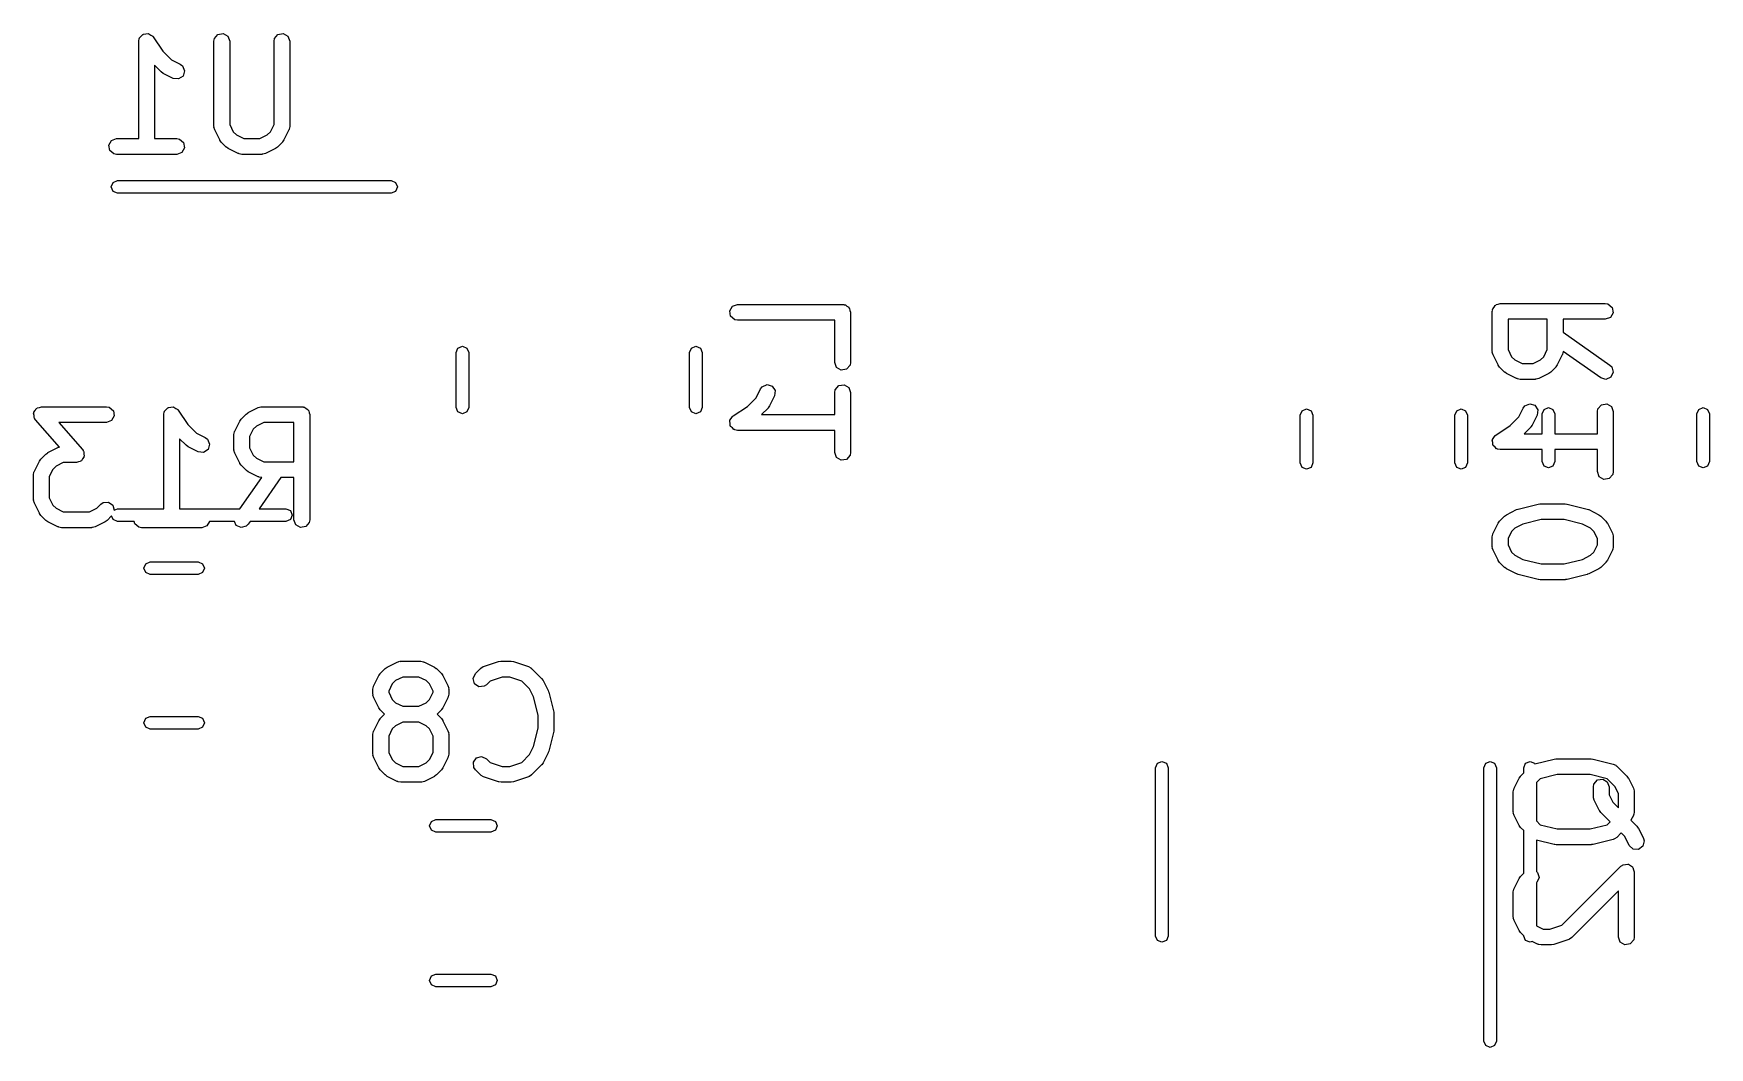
# Model space of a CAD drawing. Extents: x 0.32 to 2.87, y 0.28 to 2.12.
# Drawn here: x 1.54 to 2.167, y 0.615 to 0.995 of the extents above; entities that cross this region are included whole.
import ezdxf

# ---------------------------------------------------------------- set-up
doc = ezdxf.new("R2010")
doc.units = 0
doc.header["$MEASUREMENT"] = 0
doc.layers.add('BLACK', color=7, linetype='CONTINUOUS')

msp = doc.modelspace()

# ---------------------------------------------------------------- linework, layer by layer
at = {"layer": 'BLACK', "linetype": 'CONTINUOUS'}
for p, q in [((1.57928, 0.991936), (1.57946, 0.992946)), ((1.57928, 0.955519), (1.57928, 0.991936)), ((1.57946, 0.992946), (1.57957, 0.993076)), ((1.57957, 0.993076), (1.57959, 0.993245)), ((1.57959, 0.993245), (1.5802, 0.993837)), ((1.5802, 0.993837), (1.58076, 0.994493)), ((1.58076, 0.994493), (1.58092, 0.994523)), ((1.58092, 0.994523), (1.58105, 0.99464)), ((1.58105, 0.99464), (1.5819, 0.994695)), ((1.5819, 0.994695), (1.58274, 0.994844)), ((1.58274, 0.994844), (1.58289, 0.994759)), ((1.58289, 0.994759), (1.58306, 0.99477)), ((1.58306, 0.99477), (1.58375, 0.994263)), ((1.58375, 0.994263), (1.58449, 0.993834)), ((1.58449, 0.993834), (1.58455, 0.993675)), ((1.58455, 0.993675), (1.58469, 0.993574)), ((1.58469, 0.993574), (1.58828, 0.988193)), ((1.6074, 0.991936), (1.60758, 0.992946)), ((1.6074, 0.960065), (1.6074, 0.991936)), ((1.60758, 0.992946), (1.60888, 0.994493)), ((1.60888, 0.994493), (1.61087, 0.994844)), ((1.61087, 0.994844), (1.61262, 0.993834)), ((1.61262, 0.993834), (1.61331, 0.991936)), ((1.61331, 0.991936), (1.61331, 0.960762)), ((1.6299, 0.991936), (1.63008, 0.992946)), ((1.6299, 0.960762), (1.6299, 0.991936)), ((1.63008, 0.992946), (1.63137, 0.994493)), ((1.63137, 0.994493), (1.63336, 0.994844)), ((1.63336, 0.994844), (1.63511, 0.993834)), ((1.63511, 0.993834), (1.6358, 0.991936)), ((1.6358, 0.991936), (1.6358, 0.960065)), ((1.58828, 0.988193), (1.59148, 0.984989)), ((1.59148, 0.984989), (1.5948, 0.983329)), ((1.58764, 0.980475), (1.58518, 0.982933)), ((1.58518, 0.982933), (1.58518, 0.955519)), ((1.5877, 0.980447), (1.58764, 0.980475)), ((1.58841, 0.979921), (1.5877, 0.980447)), ((1.59216, 0.978047), (1.58841, 0.979921)), ((1.59585, 0.978929), (1.59417, 0.977816)), ((1.5948, 0.983329), (1.59562, 0.982718)), ((1.59562, 0.982718), (1.59643, 0.980865)), ((1.59643, 0.980865), (1.59585, 0.978929)), ((1.59417, 0.977816), (1.59216, 0.978047)), ((1.60746, 0.959899), (1.6074, 0.960065)), ((1.60742, 0.959728), (1.60746, 0.959899)), ((1.60771, 0.958745), (1.60742, 0.959728)), ((1.61331, 0.960762), (1.61465, 0.958065)), ((1.62855, 0.958065), (1.6299, 0.960762)), ((1.6358, 0.960065), (1.63563, 0.959055)), ((1.56808, 0.953079), (1.56909, 0.954828)), ((1.56909, 0.954828), (1.57098, 0.955519)), ((1.57098, 0.955519), (1.57928, 0.955519)), ((1.58518, 0.955519), (1.59348, 0.955519)), ((1.59348, 0.955519), (1.59449, 0.955341)), ((1.59449, 0.955341), (1.59604, 0.954043)), ((1.59604, 0.954043), (1.59639, 0.952053)), ((1.60959, 0.954995), (1.60771, 0.958745)), ((1.60963, 0.954951), (1.60959, 0.954995)), ((1.61014, 0.954228), (1.60963, 0.954951)), ((1.61201, 0.952353), (1.61014, 0.954228)), ((1.61465, 0.958065), (1.61585, 0.956868)), ((1.61585, 0.956868), (1.61855, 0.955519)), ((1.61855, 0.955519), (1.62465, 0.955519)), ((1.62465, 0.955519), (1.62735, 0.956868)), ((1.62735, 0.956868), (1.62855, 0.958065)), ((1.63306, 0.954228), (1.63119, 0.952353)), ((1.63309, 0.954286), (1.63306, 0.954228)), ((1.63362, 0.954995), (1.63309, 0.954286)), ((1.63549, 0.958745), (1.63362, 0.954995)), ((1.63551, 0.95892), (1.63549, 0.958745)), ((1.63563, 0.959055), (1.63551, 0.95892)), ((1.56843, 0.95109), (1.56808, 0.953079)), ((1.56997, 0.949791), (1.56843, 0.95109)), ((1.57098, 0.949613), (1.56997, 0.949791)), ((1.59348, 0.949613), (1.57098, 0.949613)), ((1.59538, 0.950304), (1.59348, 0.949613)), ((1.59639, 0.952053), (1.59538, 0.950304)), ((1.61207, 0.952326), (1.61201, 0.952353)), ((1.61278, 0.9518), (1.61207, 0.952326)), ((1.61653, 0.949925), (1.61278, 0.9518)), ((1.61671, 0.949905), (1.61653, 0.949925)), ((1.61684, 0.949791), (1.61671, 0.949905)), ((1.61785, 0.949613), (1.61684, 0.949791)), ((1.62535, 0.949613), (1.61785, 0.949613)), ((1.62552, 0.949674), (1.62535, 0.949613)), ((1.62569, 0.949633), (1.62552, 0.949674)), ((1.62667, 0.949925), (1.62569, 0.949633)), ((1.63042, 0.9518), (1.62667, 0.949925)), ((1.63047, 0.951847), (1.63042, 0.9518)), ((1.63119, 0.952353), (1.63047, 0.951847)), ((1.569, 0.937402), (1.56969, 0.939072)), ((1.56969, 0.935731), (1.569, 0.937402)), ((1.56969, 0.939072), (1.57136, 0.939764)), ((1.57136, 0.935039), (1.56969, 0.935731)), ((1.57136, 0.939764), (1.60285, 0.939764)), ((1.60285, 0.935039), (1.57136, 0.935039)), ((1.60285, 0.939764), (1.67372, 0.939764)), ((1.67372, 0.935039), (1.60285, 0.935039)), ((1.67372, 0.939764), (1.67539, 0.939072)), ((1.67539, 0.935731), (1.67372, 0.935039)), ((1.67539, 0.939072), (1.67608, 0.937402)), ((1.67608, 0.937402), (1.67539, 0.935731)), ((1.80043, 0.89098), (1.80144, 0.892729)), ((1.80078, 0.88899), (1.80043, 0.89098)), ((1.80144, 0.892729), (1.80334, 0.89342)), ((1.80334, 0.89342), (1.84271, 0.89342)), ((1.84271, 0.89342), (1.84309, 0.893352)), ((1.84309, 0.893352), (1.84322, 0.893375)), ((1.84322, 0.893375), (1.84334, 0.893309)), ((1.84334, 0.893309), (1.84372, 0.893241)), ((1.84372, 0.893241), (1.84431, 0.892748)), ((1.84431, 0.892748), (1.84497, 0.892365)), ((1.84497, 0.892365), (1.84506, 0.892114)), ((1.84506, 0.892114), (1.84527, 0.891943)), ((1.84527, 0.891943), (1.8454, 0.891188)), ((1.8454, 0.891188), (1.84566, 0.890467)), ((2.08582, 0.890818), (2.08589, 0.891202)), ((2.08582, 0.87582), (2.08582, 0.890818)), ((2.08586, 0.891331), (2.08593, 0.891445)), ((2.08589, 0.891202), (2.08586, 0.891331)), ((2.08593, 0.891445), (2.086, 0.891828)), ((2.086, 0.891828), (2.08649, 0.892416)), ((2.08649, 0.892416), (2.08687, 0.89308)), ((2.08687, 0.89308), (2.08712, 0.893171)), ((2.08712, 0.893171), (2.0873, 0.893376)), ((2.0873, 0.893376), (2.08805, 0.893509)), ((2.08805, 0.893509), (2.08877, 0.893771)), ((2.08877, 0.893771), (2.12814, 0.893771)), ((2.12814, 0.893771), (2.12915, 0.893593)), ((2.12915, 0.893593), (2.1307, 0.892295)), ((2.1307, 0.892295), (2.13105, 0.890306)), ((1.80233, 0.887692), (1.80078, 0.88899)), ((1.80334, 0.887514), (1.80233, 0.887692)), ((1.83976, 0.887514), (1.80334, 0.887514)), ((1.83976, 0.871719), (1.83976, 0.887514)), ((1.84566, 0.890467), (1.84566, 0.871719)), ((2.10644, 0.887866), (2.09173, 0.887866)), ((2.09173, 0.887866), (2.09173, 0.876517)), ((2.10644, 0.876517), (2.10644, 0.887866)), ((2.12814, 0.887866), (2.11235, 0.887866)), ((2.11235, 0.887866), (2.11235, 0.882982)), ((2.13004, 0.888556), (2.12814, 0.887866)), ((2.13105, 0.890306), (2.13004, 0.888556)), ((2.11235, 0.882982), (2.12984, 0.87074)), ((1.69803, 0.875443), (1.69872, 0.877113)), ((1.69803, 0.854872), (1.69803, 0.875443)), ((1.69872, 0.877113), (1.70039, 0.877805)), ((1.70039, 0.877805), (1.70206, 0.877113)), ((1.70206, 0.877113), (1.70276, 0.875443)), ((1.70276, 0.875443), (1.70276, 0.854872)), ((1.78543, 0.875443), (1.78612, 0.877113)), ((1.78543, 0.854872), (1.78543, 0.875443)), ((1.78612, 0.877113), (1.7878, 0.877805)), ((1.7878, 0.877805), (1.78947, 0.877113)), ((1.78947, 0.877113), (1.79016, 0.875443)), ((1.79016, 0.875443), (1.79016, 0.854872)), ((2.08588, 0.875654), (2.08582, 0.87582)), ((2.08584, 0.875483), (2.08588, 0.875654)), ((2.08613, 0.8745), (2.08584, 0.875483)), ((2.08801, 0.87075), (2.08613, 0.8745)), ((2.09173, 0.876517), (2.09307, 0.87382)), ((2.09307, 0.87382), (2.09427, 0.872623)), ((2.09427, 0.872623), (2.09697, 0.871274)), ((2.1012, 0.871274), (2.1039, 0.872623)), ((2.1039, 0.872623), (2.10509, 0.87382)), ((2.10509, 0.87382), (2.10644, 0.876517)), ((2.11204, 0.8745), (2.11016, 0.87075)), ((2.11206, 0.874675), (2.11204, 0.8745)), ((2.11217, 0.87481), (2.11206, 0.874675)), ((2.11234, 0.875779), (2.11217, 0.87481)), ((2.12645, 0.865902), (2.11234, 0.875779)), ((1.84045, 0.869821), (1.83976, 0.871719)), ((1.8422, 0.868811), (1.84045, 0.869821)), ((1.84419, 0.869162), (1.8422, 0.868811)), ((1.84548, 0.870709), (1.84419, 0.869162)), ((1.84566, 0.871719), (1.84548, 0.870709)), ((2.08805, 0.870706), (2.08801, 0.87075)), ((2.08856, 0.869983), (2.08805, 0.870706)), ((2.09043, 0.868108), (2.08856, 0.869983)), ((2.09049, 0.868081), (2.09043, 0.868108)), ((2.0912, 0.867555), (2.09049, 0.868081)), ((2.09495, 0.86568), (2.0912, 0.867555)), ((2.09513, 0.86566), (2.09495, 0.86568)), ((2.09526, 0.865546), (2.09513, 0.86566)), ((2.09697, 0.871274), (2.1012, 0.871274)), ((2.10322, 0.86568), (2.10223, 0.865388)), ((2.10697, 0.867555), (2.10322, 0.86568)), ((2.10701, 0.867602), (2.10697, 0.867555)), ((2.10773, 0.868108), (2.10701, 0.867602)), ((2.10961, 0.869983), (2.10773, 0.868108)), ((2.10964, 0.870041), (2.10961, 0.869983)), ((2.11016, 0.87075), (2.10964, 0.870041)), ((2.1284, 0.86538), (2.12645, 0.865902)), ((2.13023, 0.866234), (2.1284, 0.86538)), ((2.12984, 0.87074), (2.13056, 0.870015)), ((2.13108, 0.868064), (2.13023, 0.866234)), ((2.13056, 0.870015), (2.13108, 0.868064)), ((1.81029, 0.85847), (1.81195, 0.861791)), ((1.81195, 0.861791), (1.81256, 0.862615)), ((1.81256, 0.862615), (1.81441, 0.863418)), ((1.81441, 0.863418), (1.81635, 0.862842)), ((1.81635, 0.862842), (1.81746, 0.861157)), ((1.81746, 0.861157), (1.81723, 0.85915)), ((1.83976, 0.860471), (1.83993, 0.86148)), ((1.83976, 0.852175), (1.83976, 0.860471)), ((1.83993, 0.86148), (1.84123, 0.863028)), ((1.84123, 0.863028), (1.84322, 0.863378)), ((1.84322, 0.863378), (1.84497, 0.862369)), ((1.84497, 0.862369), (1.84566, 0.860471)), ((1.84566, 0.860471), (1.84566, 0.837973)), ((2.09627, 0.865368), (2.09526, 0.865546)), ((2.1019, 0.865368), (2.09627, 0.865368)), ((2.10206, 0.865429), (2.1019, 0.865368)), ((2.10223, 0.865388), (2.10206, 0.865429)), ((1.54004, 0.853125), (1.54054, 0.853745)), ((1.54005, 0.852889), (1.54004, 0.853125)), ((1.54054, 0.853745), (1.54094, 0.854434)), ((1.54094, 0.854434), (1.54116, 0.854515)), ((1.54116, 0.854515), (1.54131, 0.854699)), ((1.54131, 0.854699), (1.54209, 0.854853)), ((1.54209, 0.854853), (1.54284, 0.855125)), ((1.54284, 0.855125), (1.56721, 0.855125)), ((1.56721, 0.855125), (1.56822, 0.854947)), ((1.56822, 0.854947), (1.56977, 0.853649)), ((1.56977, 0.853649), (1.57012, 0.85166)), ((1.58863, 0.852172), (1.58881, 0.853182)), ((1.58881, 0.853182), (1.58892, 0.853312)), ((1.58892, 0.853312), (1.58894, 0.853481)), ((1.58894, 0.853481), (1.58956, 0.854073)), ((1.58956, 0.854073), (1.59011, 0.85473)), ((1.59011, 0.85473), (1.59027, 0.854759)), ((1.59027, 0.854759), (1.5904, 0.854876)), ((1.5904, 0.854876), (1.59125, 0.854932)), ((1.59125, 0.854932), (1.5921, 0.85508)), ((1.5921, 0.85508), (1.59224, 0.854996)), ((1.59224, 0.854996), (1.59241, 0.855006)), ((1.59241, 0.855006), (1.5931, 0.854499)), ((1.5931, 0.854499), (1.59384, 0.85407)), ((1.59384, 0.85407), (1.5939, 0.853911)), ((1.5939, 0.853911), (1.59404, 0.85381)), ((1.59404, 0.85381), (1.59763, 0.848429)), ((1.62026, 0.852939), (1.62401, 0.854814)), ((1.62401, 0.854814), (1.62499, 0.855106)), ((1.62499, 0.855106), (1.62516, 0.855065)), ((1.62516, 0.855065), (1.62533, 0.855125)), ((1.62533, 0.855125), (1.64033, 0.855125)), ((1.64033, 0.855125), (1.64071, 0.855058)), ((1.64071, 0.855058), (1.64084, 0.85508)), ((1.64084, 0.85508), (1.64095, 0.855015)), ((1.64095, 0.855015), (1.64134, 0.854947)), ((1.64134, 0.854947), (1.64192, 0.854454)), ((1.64192, 0.854454), (1.64259, 0.85407)), ((1.64259, 0.85407), (1.64268, 0.85382)), ((1.64268, 0.85382), (1.64288, 0.853649)), ((1.64288, 0.853649), (1.64302, 0.852893)), ((1.69872, 0.853202), (1.69803, 0.854872)), ((1.70039, 0.85251), (1.69872, 0.853202)), ((1.70206, 0.853202), (1.70039, 0.85251)), ((1.70276, 0.854872), (1.70206, 0.853202)), ((1.78612, 0.853202), (1.78543, 0.854872)), ((1.7878, 0.85251), (1.78612, 0.853202)), ((1.78947, 0.853202), (1.7878, 0.85251)), ((1.79016, 0.854872), (1.78947, 0.853202)), ((1.8017, 0.851679), (1.80708, 0.855266)), ((1.80708, 0.855266), (1.81029, 0.85847)), ((1.8148, 0.854633), (1.81234, 0.852175)), ((1.81483, 0.854691), (1.8148, 0.854633)), ((1.81535, 0.855401), (1.81483, 0.854691)), ((1.81723, 0.85915), (1.81535, 0.855401)), ((2.01398, 0.851951), (2.01467, 0.853622)), ((2.01467, 0.853622), (2.01634, 0.854314)), ((2.01634, 0.854314), (2.01801, 0.853622)), ((2.01801, 0.853622), (2.0187, 0.851951)), ((2.07185, 0.851951), (2.07254, 0.853622)), ((2.07254, 0.853622), (2.07421, 0.854314)), ((2.07421, 0.854314), (2.07588, 0.853622)), ((2.07588, 0.853622), (2.07657, 0.851951)), ((2.09572, 0.851323), (2.09738, 0.854644)), ((2.09738, 0.854644), (2.09799, 0.855467)), ((2.09799, 0.855467), (2.09984, 0.85627)), ((2.09984, 0.85627), (2.10178, 0.855695)), ((2.10178, 0.855695), (2.10289, 0.854009)), ((2.10289, 0.854009), (2.10266, 0.852003)), ((2.10453, 0.852443), (2.10522, 0.854114)), ((2.10522, 0.854114), (2.10689, 0.854806)), ((2.10689, 0.854806), (2.10856, 0.854114)), ((2.10856, 0.854114), (2.10925, 0.852443)), ((2.12519, 0.853323), (2.12537, 0.854333)), ((2.12519, 0.845027), (2.12519, 0.853323)), ((2.12537, 0.854333), (2.12667, 0.85588)), ((2.12667, 0.85588), (2.12866, 0.856231)), ((2.12866, 0.856231), (2.1304, 0.855221)), ((2.1304, 0.855221), (2.1311, 0.853323)), ((2.1311, 0.853323), (2.1311, 0.830826)), ((2.1624, 0.852443), (2.16309, 0.854114)), ((2.16309, 0.854114), (2.16476, 0.854806)), ((2.16476, 0.854806), (2.16643, 0.854114)), ((2.16643, 0.854114), (2.16713, 0.852443)), ((1.53993, 0.852685), (1.54005, 0.852889)), ((1.54007, 0.851901), (1.53993, 0.852685)), ((1.54009, 0.851105), (1.54007, 0.851901)), ((1.54026, 0.850817), (1.54009, 0.851105)), ((1.54028, 0.850696), (1.54026, 0.850817)), ((1.54039, 0.850608), (1.54028, 0.850696)), ((1.54062, 0.850228), (1.54039, 0.850608)), ((1.54958, 0.839983), (1.54062, 0.850228)), ((1.56721, 0.84922), (1.54935, 0.84922)), ((1.54935, 0.84922), (1.55818, 0.839119)), ((1.56911, 0.849911), (1.56721, 0.84922)), ((1.57012, 0.85166), (1.56911, 0.849911)), ((1.58863, 0.816929), (1.58863, 0.852172)), ((1.59763, 0.848429), (1.60083, 0.845225)), ((1.61519, 0.845994), (1.61706, 0.849743)), ((1.61706, 0.849743), (1.61759, 0.850453)), ((1.61759, 0.850453), (1.61762, 0.850511)), ((1.61762, 0.850511), (1.61949, 0.852386)), ((1.61949, 0.852386), (1.62021, 0.852892)), ((1.62021, 0.852892), (1.62026, 0.852939)), ((1.62333, 0.847871), (1.62213, 0.846674)), ((1.62603, 0.84922), (1.62333, 0.847871)), ((1.63737, 0.84922), (1.62603, 0.84922)), ((1.63737, 0.834503), (1.63737, 0.84922)), ((1.64302, 0.852893), (1.64328, 0.852172)), ((1.64328, 0.852172), (1.64328, 0.812802)), ((1.80043, 0.849735), (1.80052, 0.849882)), ((1.80058, 0.848891), (1.80043, 0.849735)), ((1.80051, 0.850051), (1.80101, 0.850742)), ((1.80052, 0.849882), (1.80051, 0.850051)), ((1.80064, 0.848036), (1.80058, 0.848891)), ((1.80075, 0.847913), (1.80064, 0.848036)), ((1.80078, 0.847746), (1.80075, 0.847913)), ((1.80144, 0.847195), (1.80078, 0.847746)), ((1.80101, 0.850742), (1.80144, 0.851484)), ((1.80144, 0.851484), (1.8016, 0.851542)), ((1.80203, 0.846575), (1.80144, 0.847195)), ((1.8016, 0.851542), (1.8017, 0.851679)), ((1.81234, 0.852175), (1.83976, 0.852175)), ((2.01398, 0.834072), (2.01398, 0.851951)), ((2.0187, 0.851951), (2.0187, 0.834072)), ((2.07185, 0.834072), (2.07185, 0.851951)), ((2.07657, 0.851951), (2.07657, 0.834072)), ((2.08713, 0.844531), (2.09252, 0.848119)), ((2.09252, 0.848119), (2.09572, 0.851323)), ((2.10023, 0.847486), (2.09778, 0.845027)), ((2.10026, 0.847544), (2.10023, 0.847486)), ((2.10079, 0.848253), (2.10026, 0.847544)), ((2.10266, 0.852003), (2.10079, 0.848253)), ((2.10453, 0.845027), (2.10453, 0.852443)), ((2.10925, 0.852443), (2.10925, 0.845027)), ((2.1624, 0.834564), (2.1624, 0.852443)), ((2.16713, 0.852443), (2.16713, 0.834564)), ((1.59699, 0.840711), (1.59454, 0.843169)), ((1.59454, 0.843169), (1.59454, 0.816929)), ((1.59705, 0.840684), (1.59699, 0.840711)), ((1.59776, 0.840158), (1.59705, 0.840684)), ((1.60083, 0.845225), (1.60415, 0.843565)), ((1.60415, 0.843565), (1.60498, 0.842954)), ((1.60498, 0.842954), (1.60578, 0.841101)), ((1.60578, 0.841101), (1.6052, 0.839165)), ((1.61488, 0.844673), (1.61505, 0.845683)), ((1.61488, 0.839049), (1.61488, 0.844673)), ((1.61505, 0.845683), (1.61517, 0.845819)), ((1.61517, 0.845819), (1.61519, 0.845994)), ((1.62213, 0.846674), (1.62078, 0.843976)), ((1.62078, 0.843976), (1.62078, 0.839746)), ((1.8022, 0.846556), (1.80203, 0.846575)), ((1.80233, 0.846447), (1.8022, 0.846556)), ((1.80334, 0.846269), (1.80233, 0.846447)), ((1.83976, 0.846269), (1.80334, 0.846269)), ((1.83976, 0.837973), (1.83976, 0.846269)), ((2.08586, 0.842587), (2.08595, 0.842734)), ((2.08601, 0.841743), (2.08586, 0.842587)), ((2.08594, 0.842904), (2.08645, 0.843594)), ((2.08595, 0.842734), (2.08594, 0.842904)), ((2.08607, 0.840888), (2.08601, 0.841743)), ((2.08619, 0.840765), (2.08607, 0.840888)), ((2.08622, 0.840598), (2.08619, 0.840765)), ((2.08687, 0.840047), (2.08622, 0.840598)), ((2.08645, 0.843594), (2.08687, 0.844336)), ((2.08687, 0.844336), (2.08703, 0.844394)), ((2.08703, 0.844394), (2.08713, 0.844531)), ((2.09778, 0.845027), (2.10453, 0.845027)), ((2.10925, 0.845027), (2.12519, 0.845027)), ((1.5402, 0.830996), (1.54207, 0.834745)), ((1.54207, 0.834745), (1.5426, 0.835454)), ((1.5426, 0.835454), (1.54263, 0.835513)), ((1.54263, 0.835513), (1.5445, 0.837388)), ((1.5445, 0.837388), (1.54522, 0.837894)), ((1.54522, 0.837894), (1.54527, 0.837941)), ((1.54527, 0.837941), (1.54902, 0.839815)), ((1.54902, 0.839815), (1.54958, 0.839983)), ((1.55671, 0.834494), (1.55596, 0.834222)), ((1.55749, 0.834648), (1.55671, 0.834494)), ((1.55764, 0.834832), (1.55749, 0.834648)), ((1.55786, 0.834912), (1.55764, 0.834832)), ((1.55826, 0.835602), (1.55786, 0.834912)), ((1.55818, 0.839119), (1.55841, 0.838739)), ((1.55876, 0.836222), (1.55826, 0.835602)), ((1.55841, 0.838739), (1.55852, 0.838651)), ((1.55852, 0.838651), (1.55854, 0.83853)), ((1.55854, 0.83853), (1.55871, 0.838241)), ((1.55871, 0.838241), (1.55873, 0.837446)), ((1.55873, 0.837446), (1.55887, 0.836662)), ((1.55887, 0.836662), (1.55875, 0.836458)), ((1.55875, 0.836458), (1.55876, 0.836222)), ((1.60151, 0.838283), (1.59776, 0.840158)), ((1.60352, 0.838052), (1.60151, 0.838283)), ((1.6052, 0.839165), (1.60352, 0.838052)), ((1.61494, 0.838883), (1.61488, 0.839049)), ((1.6149, 0.838712), (1.61494, 0.838883)), ((1.61519, 0.837729), (1.6149, 0.838712)), ((1.61706, 0.833979), (1.61519, 0.837729)), ((1.62078, 0.839746), (1.62213, 0.837049)), ((1.62213, 0.837049), (1.62333, 0.835852)), ((1.62333, 0.835852), (1.62603, 0.834503)), ((1.62603, 0.834503), (1.63737, 0.834503)), ((1.84045, 0.836075), (1.83976, 0.837973)), ((1.8422, 0.835065), (1.84045, 0.836075)), ((1.84419, 0.835416), (1.8422, 0.835065)), ((1.84548, 0.836963), (1.84419, 0.835416)), ((1.84566, 0.837973), (1.84548, 0.836963)), ((2.08746, 0.839428), (2.08687, 0.840047)), ((2.08763, 0.839409), (2.08746, 0.839428)), ((2.08776, 0.8393), (2.08763, 0.839409)), ((2.08877, 0.839122), (2.08776, 0.8393)), ((2.10453, 0.839122), (2.08877, 0.839122)), ((2.10453, 0.834564), (2.10453, 0.839122)), ((2.10522, 0.832894), (2.10453, 0.834564)), ((2.10925, 0.834564), (2.10856, 0.832894)), ((2.12519, 0.839122), (2.10925, 0.839122)), ((2.10925, 0.839122), (2.10925, 0.834564)), ((2.12519, 0.830826), (2.12519, 0.839122)), ((2.16309, 0.832894), (2.1624, 0.834564)), ((2.16713, 0.834564), (2.16643, 0.832894)), ((1.53989, 0.829675), (1.54006, 0.830685)), ((1.53989, 0.820301), (1.53989, 0.829675)), ((1.54006, 0.830685), (1.54018, 0.830821)), ((1.54018, 0.830821), (1.5402, 0.830996)), ((1.54714, 0.831676), (1.54579, 0.828978)), ((1.54579, 0.828978), (1.54579, 0.820999)), ((1.54834, 0.832873), (1.54714, 0.831676)), ((1.55103, 0.834222), (1.54834, 0.832873)), ((1.55596, 0.834222), (1.55103, 0.834222)), ((1.61711, 0.833935), (1.61706, 0.833979)), ((1.61762, 0.833212), (1.61711, 0.833935)), ((1.61711, 0.816929), (1.62529, 0.828605)), ((1.61949, 0.831337), (1.61762, 0.833212)), ((1.61955, 0.83131), (1.61949, 0.831337)), ((1.62026, 0.830784), (1.61955, 0.83131)), ((1.62401, 0.828909), (1.62026, 0.830784)), ((1.62418, 0.828889), (1.62401, 0.828909)), ((1.62432, 0.828775), (1.62418, 0.828889)), ((1.62529, 0.828605), (1.62432, 0.828775)), ((1.63249, 0.828597), (1.62432, 0.816929)), ((1.63737, 0.828597), (1.63249, 0.828597)), ((1.63737, 0.812802), (1.63737, 0.828597)), ((2.01467, 0.832402), (2.01398, 0.834072)), ((2.01634, 0.83171), (2.01467, 0.832402)), ((2.01801, 0.832402), (2.01634, 0.83171)), ((2.0187, 0.834072), (2.01801, 0.832402)), ((2.07254, 0.832402), (2.07185, 0.834072)), ((2.07421, 0.83171), (2.07254, 0.832402)), ((2.07588, 0.832402), (2.07421, 0.83171)), ((2.07657, 0.834072), (2.07588, 0.832402)), ((2.10689, 0.832202), (2.10522, 0.832894)), ((2.10856, 0.832894), (2.10689, 0.832202)), ((2.12588, 0.828928), (2.12519, 0.830826)), ((2.12763, 0.827918), (2.12588, 0.828928)), ((2.12962, 0.828269), (2.12763, 0.827918)), ((2.13092, 0.829816), (2.12962, 0.828269)), ((2.1311, 0.830826), (2.13092, 0.829816)), ((2.16476, 0.832202), (2.16309, 0.832894)), ((2.16643, 0.832894), (2.16476, 0.832202)), ((1.53995, 0.820136), (1.53989, 0.820301)), ((1.5399, 0.819964), (1.53995, 0.820136)), ((1.5402, 0.818981), (1.5399, 0.819964)), ((1.54207, 0.815231), (1.5402, 0.818981)), ((1.54579, 0.820999), (1.54714, 0.818301)), ((1.54714, 0.818301), (1.54834, 0.817104)), ((1.54834, 0.817104), (1.55103, 0.815755)), ((1.55103, 0.815755), (1.56089, 0.815755)), ((1.56089, 0.815755), (1.56359, 0.817104)), ((1.56359, 0.817104), (1.56512, 0.81864)), ((1.56512, 0.81864), (1.56596, 0.819228)), ((1.56596, 0.819228), (1.56797, 0.819404)), ((1.56797, 0.819404), (1.56963, 0.818246)), ((1.56963, 0.818246), (1.57012, 0.816416)), ((1.57012, 0.816416), (1.57136, 0.816929)), ((1.57136, 0.816929), (1.58863, 0.816929)), ((1.59454, 0.816929), (1.60285, 0.816929)), ((1.60285, 0.816929), (1.61711, 0.816929)), ((1.62432, 0.816929), (1.63435, 0.816929)), ((1.63435, 0.816929), (1.63602, 0.816237)), ((1.63602, 0.816237), (1.63671, 0.814567)), ((2.0912, 0.814719), (2.09495, 0.816594)), ((2.09495, 0.816594), (2.09544, 0.816739)), ((2.09544, 0.816739), (2.09556, 0.816818)), ((2.09556, 0.816818), (2.10305, 0.818692)), ((2.10305, 0.818692), (2.10364, 0.818734)), ((2.10364, 0.818734), (2.10377, 0.81878)), ((2.10377, 0.81878), (2.11314, 0.81878)), ((2.11314, 0.81878), (2.11372, 0.818678)), ((2.11372, 0.818678), (2.11386, 0.818692)), ((2.11386, 0.818692), (2.12136, 0.816818)), ((2.12136, 0.816818), (2.12182, 0.81661)), ((2.12182, 0.81661), (2.12196, 0.816594)), ((2.12196, 0.816594), (2.12571, 0.814719)), ((1.54212, 0.815187), (1.54207, 0.815231)), ((1.54263, 0.814464), (1.54212, 0.815187)), ((1.5445, 0.812589), (1.54263, 0.814464)), ((1.54456, 0.812562), (1.5445, 0.812589)), ((1.54527, 0.812036), (1.54456, 0.812562)), ((1.54902, 0.810161), (1.54527, 0.812036)), ((1.54919, 0.810141), (1.54902, 0.810161)), ((1.54933, 0.810028), (1.54919, 0.810141)), ((1.55034, 0.80985), (1.54933, 0.810028)), ((1.56159, 0.80985), (1.55034, 0.80985)), ((1.56175, 0.80991), (1.56159, 0.80985)), ((1.56192, 0.809869), (1.56175, 0.80991)), ((1.56291, 0.810161), (1.56192, 0.809869)), ((1.56666, 0.812036), (1.56291, 0.810161)), ((1.5667, 0.812083), (1.56666, 0.812036)), ((1.56742, 0.812589), (1.5667, 0.812083)), ((1.56911, 0.814281), (1.56742, 0.812589)), ((1.56969, 0.812897), (1.56911, 0.814281)), ((1.57136, 0.812205), (1.56969, 0.812897)), ((1.57762, 0.812205), (1.57136, 0.812205)), ((1.57778, 0.811326), (1.57762, 0.812205)), ((1.57932, 0.810028), (1.57778, 0.811326)), ((1.58033, 0.80985), (1.57932, 0.810028)), ((1.60283, 0.80985), (1.58033, 0.80985)), ((1.60473, 0.81054), (1.60283, 0.80985)), ((1.60569, 0.812205), (1.60473, 0.81054)), ((1.61505, 0.812205), (1.60569, 0.812205)), ((1.61574, 0.810714), (1.61505, 0.812205)), ((1.61757, 0.809861), (1.61574, 0.810714)), ((1.61952, 0.810384), (1.61757, 0.809861)), ((1.62025, 0.811109), (1.61952, 0.810384)), ((1.62101, 0.812205), (1.62025, 0.811109)), ((1.63435, 0.812205), (1.62101, 0.812205)), ((1.63602, 0.812897), (1.63435, 0.812205)), ((1.63671, 0.814567), (1.63602, 0.812897)), ((1.63806, 0.810904), (1.63737, 0.812802)), ((1.63981, 0.809894), (1.63806, 0.810904)), ((1.6418, 0.810245), (1.63981, 0.809894)), ((1.6431, 0.811792), (1.6418, 0.810245)), ((1.64328, 0.812802), (1.6431, 0.811792)), ((2.08613, 0.807774), (2.08801, 0.811524)), ((2.08801, 0.811524), (2.08853, 0.812233)), ((2.08853, 0.812233), (2.08856, 0.812291)), ((2.08856, 0.812291), (2.09043, 0.814166)), ((2.09043, 0.814166), (2.09116, 0.814672)), ((2.09116, 0.814672), (2.0912, 0.814719)), ((2.09427, 0.809651), (2.09307, 0.808454)), ((2.0973, 0.811167), (2.09427, 0.809651)), ((2.10413, 0.812875), (2.0973, 0.811167)), ((2.11278, 0.812875), (2.10413, 0.812875)), ((2.11961, 0.811167), (2.11278, 0.812875)), ((2.12264, 0.809651), (2.11961, 0.811167)), ((2.12384, 0.808454), (2.12264, 0.809651)), ((2.12571, 0.814719), (2.12642, 0.814193)), ((2.12642, 0.814193), (2.12648, 0.814166)), ((2.12648, 0.814166), (2.12836, 0.812291)), ((2.12836, 0.812291), (2.12886, 0.811568)), ((2.12886, 0.811568), (2.12891, 0.811524)), ((2.12891, 0.811524), (2.13078, 0.807774)), ((2.08582, 0.806454), (2.086, 0.807464)), ((2.08582, 0.802704), (2.08582, 0.806454)), ((2.086, 0.807464), (2.08611, 0.807599)), ((2.08611, 0.807599), (2.08613, 0.807774)), ((2.09307, 0.808454), (2.09173, 0.805757)), ((2.09173, 0.805757), (2.09173, 0.803401)), ((2.09173, 0.803401), (2.09307, 0.800704)), ((2.12519, 0.805757), (2.12384, 0.808454)), ((2.12384, 0.800704), (2.12519, 0.803401)), ((2.12519, 0.803401), (2.12519, 0.805757)), ((2.13078, 0.807774), (2.13108, 0.806791)), ((2.13108, 0.806791), (2.13103, 0.80662)), ((2.13103, 0.80662), (2.1311, 0.806454)), ((2.1311, 0.806454), (2.1311, 0.802704)), ((1.58191, 0.796355), (1.58358, 0.797047)), ((1.58358, 0.797047), (1.60146, 0.797047)), ((1.60146, 0.797047), (1.60313, 0.796355)), ((2.08588, 0.802539), (2.08582, 0.802704)), ((2.08584, 0.802367), (2.08588, 0.802539)), ((2.08613, 0.801384), (2.08584, 0.802367)), ((2.08801, 0.797634), (2.08613, 0.801384)), ((2.08805, 0.79759), (2.08801, 0.797634)), ((2.08856, 0.796867), (2.08805, 0.79759)), ((2.09043, 0.794992), (2.08856, 0.796867)), ((2.09307, 0.800704), (2.09427, 0.799507)), ((2.09427, 0.799507), (2.0973, 0.797991)), ((2.0973, 0.797991), (2.10413, 0.796283)), ((2.11278, 0.796283), (2.11961, 0.797991)), ((2.11961, 0.797991), (2.12264, 0.799507)), ((2.12264, 0.799507), (2.12384, 0.800704)), ((2.12836, 0.796867), (2.12648, 0.794992)), ((2.12838, 0.796925), (2.12836, 0.796867)), ((2.12891, 0.797634), (2.12838, 0.796925)), ((2.13078, 0.801384), (2.12891, 0.797634)), ((2.1308, 0.801559), (2.13078, 0.801384)), ((2.13092, 0.801694), (2.1308, 0.801559)), ((2.1311, 0.802704), (2.13092, 0.801694)), ((1.58122, 0.794685), (1.58191, 0.796355)), ((1.58191, 0.793015), (1.58122, 0.794685)), ((1.58358, 0.792323), (1.58191, 0.793015)), ((1.60146, 0.792323), (1.58358, 0.792323)), ((1.60313, 0.793015), (1.60146, 0.792323)), ((1.60313, 0.796355), (1.60382, 0.794685)), ((1.60382, 0.794685), (1.60313, 0.793015)), ((2.09049, 0.794965), (2.09043, 0.794992)), ((2.0912, 0.794439), (2.09049, 0.794965)), ((2.09495, 0.792564), (2.0912, 0.794439)), ((2.09509, 0.792548), (2.09495, 0.792564)), ((2.09556, 0.792341), (2.09509, 0.792548)), ((2.10305, 0.790466), (2.09556, 0.792341)), ((2.10319, 0.79048), (2.10305, 0.790466)), ((2.10377, 0.790378), (2.10319, 0.79048)), ((2.11314, 0.790378), (2.10377, 0.790378)), ((2.10413, 0.796283), (2.11278, 0.796283)), ((2.11327, 0.790424), (2.11314, 0.790378)), ((2.11386, 0.790466), (2.11327, 0.790424)), ((2.12136, 0.792341), (2.11386, 0.790466)), ((2.12148, 0.792419), (2.12136, 0.792341)), ((2.12196, 0.792564), (2.12148, 0.792419)), ((2.12571, 0.794439), (2.12196, 0.792564)), ((2.12576, 0.794486), (2.12571, 0.794439)), ((2.12648, 0.794992), (2.12576, 0.794486)), ((1.67228, 0.757663), (1.67603, 0.759538)), ((1.67603, 0.759538), (1.67702, 0.75983)), ((1.67702, 0.75983), (1.67719, 0.759789)), ((1.67719, 0.759789), (1.67735, 0.75985)), ((1.67735, 0.75985), (1.68485, 0.75985)), ((1.68485, 0.75985), (1.68586, 0.759672)), ((1.68586, 0.759672), (1.686, 0.759558)), ((1.686, 0.759558), (1.68617, 0.759538)), ((1.68617, 0.759538), (1.68992, 0.757663)), ((1.70829, 0.757823), (1.71391, 0.759698)), ((1.71391, 0.759698), (1.71479, 0.759828)), ((1.71479, 0.759828), (1.71485, 0.75985)), ((1.71485, 0.75985), (1.7186, 0.75985)), ((1.7186, 0.75985), (1.71947, 0.759696)), ((1.71947, 0.759696), (1.71953, 0.759698)), ((1.71953, 0.759698), (1.72516, 0.757823)), ((1.66721, 0.750718), (1.66909, 0.754468)), ((1.66909, 0.754468), (1.66961, 0.755177)), ((1.66961, 0.755177), (1.66964, 0.755235)), ((1.66964, 0.755235), (1.67152, 0.75711)), ((1.67152, 0.75711), (1.67224, 0.757616)), ((1.67224, 0.757616), (1.67228, 0.757663)), ((1.67805, 0.753944), (1.67535, 0.752595)), ((1.68415, 0.753944), (1.67805, 0.753944)), ((1.68685, 0.752595), (1.68415, 0.753944)), ((1.68992, 0.757663), (1.69063, 0.757137)), ((1.69063, 0.757137), (1.69069, 0.75711)), ((1.69069, 0.75711), (1.69256, 0.755235)), ((1.69256, 0.755235), (1.69307, 0.754512)), ((1.69307, 0.754512), (1.69312, 0.754468)), ((1.69312, 0.754468), (1.69499, 0.750718)), ((1.70441, 0.753405), (1.70526, 0.755235)), ((1.70493, 0.751454), (1.70441, 0.753405)), ((1.70526, 0.755235), (1.70714, 0.75711)), ((1.70714, 0.75711), (1.70798, 0.757698)), ((1.70798, 0.757698), (1.70815, 0.757714)), ((1.70815, 0.757714), (1.70829, 0.757823)), ((1.71533, 0.753944), (1.71082, 0.752441)), ((1.71812, 0.753944), (1.71533, 0.753944)), ((1.72263, 0.752441), (1.71812, 0.753944)), ((1.72516, 0.757823), (1.72606, 0.757335)), ((1.72606, 0.757335), (1.72615, 0.757185)), ((1.72615, 0.757185), (1.72631, 0.75711)), ((1.72631, 0.75711), (1.73006, 0.753361)), ((1.73006, 0.753361), (1.73057, 0.752637)), ((1.6669, 0.749398), (1.66708, 0.750408)), ((1.6669, 0.747523), (1.6669, 0.749398)), ((1.66696, 0.747357), (1.6669, 0.747523)), ((1.66692, 0.747186), (1.66696, 0.747357)), ((1.66721, 0.746203), (1.66692, 0.747186)), ((1.66708, 0.750408), (1.66719, 0.750543)), ((1.66719, 0.750543), (1.66721, 0.750718)), ((1.67416, 0.751398), (1.67281, 0.748701)), ((1.67281, 0.748701), (1.67281, 0.74822)), ((1.67281, 0.74822), (1.67416, 0.745523)), ((1.67535, 0.752595), (1.67416, 0.751398)), ((1.68805, 0.751398), (1.68685, 0.752595)), ((1.6894, 0.748701), (1.68805, 0.751398)), ((1.68805, 0.745523), (1.6894, 0.74822)), ((1.6894, 0.74822), (1.6894, 0.748701)), ((1.69499, 0.750718), (1.69528, 0.749735)), ((1.69513, 0.746513), (1.69501, 0.746378)), ((1.6953, 0.747523), (1.69513, 0.746513)), ((1.69528, 0.749735), (1.69524, 0.749564)), ((1.69524, 0.749564), (1.6953, 0.749398)), ((1.6953, 0.749398), (1.6953, 0.747523)), ((1.70658, 0.750295), (1.70493, 0.751454)), ((1.7086, 0.750471), (1.70658, 0.750295)), ((1.70944, 0.751059), (1.7086, 0.750471)), ((1.71082, 0.752441), (1.70944, 0.751059)), ((1.72554, 0.749524), (1.72263, 0.752441)), ((1.72706, 0.746493), (1.72554, 0.749524)), ((1.72877, 0.73966), (1.72706, 0.746493)), ((1.73057, 0.752637), (1.73061, 0.752593)), ((1.73061, 0.752593), (1.73249, 0.748844)), ((1.73249, 0.748844), (1.73263, 0.748355)), ((1.73263, 0.748355), (1.73271, 0.748239)), ((1.73271, 0.748239), (1.73459, 0.74074)), ((1.66909, 0.742453), (1.66721, 0.746203)), ((1.66913, 0.742409), (1.66909, 0.742453)), ((1.66964, 0.741686), (1.66913, 0.742409)), ((1.6713, 0.740024), (1.66964, 0.741686)), ((1.67416, 0.745523), (1.67535, 0.744326)), ((1.67535, 0.744326), (1.67805, 0.742977)), ((1.67805, 0.742977), (1.68415, 0.742977)), ((1.68415, 0.742977), (1.68685, 0.744326)), ((1.68685, 0.744326), (1.68805, 0.745523)), ((1.69256, 0.741686), (1.6909, 0.740024)), ((1.69259, 0.741744), (1.69256, 0.741686)), ((1.69312, 0.742453), (1.69259, 0.741744)), ((1.69499, 0.746203), (1.69312, 0.742453)), ((1.69501, 0.746378), (1.69499, 0.746203)), ((1.73459, 0.74074), (1.73463, 0.740152)), ((1.73463, 0.740152), (1.73467, 0.740024)), ((1.58122, 0.736811), (1.58191, 0.738481)), ((1.58191, 0.735141), (1.58122, 0.736811)), ((1.58191, 0.738481), (1.58358, 0.739173)), ((1.58358, 0.734449), (1.58191, 0.735141)), ((1.58358, 0.739173), (1.60146, 0.739173)), ((1.60146, 0.734449), (1.58358, 0.734449)), ((1.60146, 0.739173), (1.60313, 0.738481)), ((1.60313, 0.735141), (1.60146, 0.734449)), ((1.60313, 0.738481), (1.60382, 0.736811)), ((1.60382, 0.736811), (1.60313, 0.735141)), ((1.66721, 0.733845), (1.66909, 0.737595)), ((1.66909, 0.737595), (1.66961, 0.738304)), ((1.66961, 0.738304), (1.66964, 0.738362)), ((1.66964, 0.738362), (1.6713, 0.740024)), ((1.67416, 0.734525), (1.67281, 0.731828)), ((1.67535, 0.735723), (1.67416, 0.734525)), ((1.67805, 0.737071), (1.67535, 0.735723)), ((1.68415, 0.737071), (1.67805, 0.737071)), ((1.68685, 0.735723), (1.68415, 0.737071)), ((1.68805, 0.734525), (1.68685, 0.735723)), ((1.6894, 0.731828), (1.68805, 0.734525)), ((1.6909, 0.740024), (1.69256, 0.738362)), ((1.69256, 0.738362), (1.69307, 0.737639)), ((1.69307, 0.737639), (1.69312, 0.737595)), ((1.69312, 0.737595), (1.69499, 0.733845)), ((1.72706, 0.727931), (1.72877, 0.734763)), ((1.72877, 0.734763), (1.72877, 0.73966)), ((1.73467, 0.7344), (1.73457, 0.733819)), ((1.73467, 0.740024), (1.73467, 0.7344)), ((1.6669, 0.732525), (1.66708, 0.733535)), ((1.6669, 0.725026), (1.6669, 0.732525)), ((1.66708, 0.733535), (1.66719, 0.73367)), ((1.66719, 0.73367), (1.66721, 0.733845)), ((1.67281, 0.731828), (1.67281, 0.725723)), ((1.6894, 0.725723), (1.6894, 0.731828)), ((1.69499, 0.733845), (1.69528, 0.732863)), ((1.69528, 0.732863), (1.69524, 0.732691)), ((1.69524, 0.732691), (1.6953, 0.732525)), ((1.6953, 0.732525), (1.6953, 0.725026)), ((1.72554, 0.7249), (1.72706, 0.727931)), ((1.73459, 0.733684), (1.73271, 0.726185)), ((1.73457, 0.733819), (1.73459, 0.733684)), ((1.66696, 0.72486), (1.6669, 0.725026)), ((1.66692, 0.724688), (1.66696, 0.72486)), ((1.66721, 0.723705), (1.66692, 0.724688)), ((1.66909, 0.719956), (1.66721, 0.723705)), ((1.67281, 0.725723), (1.67416, 0.723025)), ((1.67416, 0.723025), (1.67535, 0.721828)), ((1.67535, 0.721828), (1.67805, 0.72048)), ((1.68415, 0.72048), (1.68685, 0.721828)), ((1.68685, 0.721828), (1.68805, 0.723025)), ((1.68805, 0.723025), (1.6894, 0.725723)), ((1.69499, 0.723705), (1.69312, 0.719956)), ((1.69501, 0.723881), (1.69499, 0.723705)), ((1.69513, 0.724016), (1.69501, 0.723881)), ((1.6953, 0.725026), (1.69513, 0.724016)), ((1.7045, 0.722041), (1.70566, 0.723695)), ((1.70467, 0.720029), (1.7045, 0.722041)), ((1.70566, 0.723695), (1.70761, 0.724218)), ((1.70761, 0.724218), (1.70944, 0.723364)), ((1.70944, 0.723364), (1.71082, 0.721982)), ((1.71082, 0.721982), (1.71533, 0.72048)), ((1.71812, 0.72048), (1.72263, 0.721982)), ((1.72263, 0.721982), (1.72554, 0.7249)), ((1.73061, 0.721831), (1.73009, 0.721122)), ((1.73249, 0.72558), (1.73061, 0.721831)), ((1.7325, 0.725719), (1.73249, 0.72558)), ((1.73271, 0.726185), (1.7325, 0.725719)), ((1.95984, 0.71998), (1.96053, 0.721651)), ((1.96053, 0.721651), (1.9622, 0.722343)), ((1.9622, 0.722343), (1.96388, 0.721651)), ((1.96388, 0.721651), (1.96457, 0.71998)), ((2.08268, 0.71998), (2.08337, 0.721651)), ((2.08337, 0.721651), (2.08504, 0.722343)), ((2.08504, 0.722343), (2.08671, 0.721651)), ((2.08671, 0.721651), (2.0874, 0.71998)), ((2.09764, 0.71998), (2.09833, 0.721651)), ((2.09833, 0.721651), (2.1, 0.722343)), ((2.1, 0.722343), (2.10167, 0.721651)), ((2.10167, 0.721651), (2.10177, 0.7214)), ((2.10177, 0.7214), (2.10905, 0.72322)), ((2.10905, 0.72322), (2.10964, 0.723261)), ((2.10964, 0.723261), (2.10977, 0.723308)), ((2.10977, 0.723308), (2.12289, 0.723308)), ((2.12289, 0.723308), (2.12347, 0.723206)), ((2.12347, 0.723206), (2.12361, 0.72322)), ((2.12361, 0.72322), (2.13111, 0.721345)), ((2.13111, 0.721345), (2.13204, 0.720927)), ((1.66913, 0.719912), (1.66909, 0.719956)), ((1.66964, 0.719189), (1.66913, 0.719912)), ((1.67152, 0.717314), (1.66964, 0.719189)), ((1.67157, 0.717287), (1.67152, 0.717314)), ((1.67228, 0.716761), (1.67157, 0.717287)), ((1.67603, 0.714886), (1.67228, 0.716761)), ((1.67805, 0.72048), (1.68415, 0.72048)), ((1.68992, 0.716761), (1.68617, 0.714886)), ((1.68997, 0.716807), (1.68992, 0.716761)), ((1.69069, 0.717314), (1.68997, 0.716807)), ((1.69256, 0.719188), (1.69069, 0.717314)), ((1.69259, 0.719247), (1.69256, 0.719188)), ((1.69312, 0.719956), (1.69259, 0.719247)), ((1.70526, 0.719189), (1.70467, 0.720029)), ((1.70714, 0.717314), (1.70526, 0.719189)), ((1.7073, 0.717239), (1.70714, 0.717314)), ((1.70739, 0.717089), (1.7073, 0.717239)), ((1.70829, 0.7166), (1.70739, 0.717089)), ((1.71391, 0.714726), (1.70829, 0.7166)), ((1.71533, 0.72048), (1.71812, 0.72048)), ((1.72516, 0.7166), (1.71953, 0.714726)), ((1.72529, 0.71671), (1.72516, 0.7166)), ((1.72547, 0.716725), (1.72529, 0.71671)), ((1.72631, 0.717314), (1.72547, 0.716725)), ((1.73006, 0.721063), (1.72631, 0.717314)), ((1.73009, 0.721122), (1.73006, 0.721063)), ((1.95984, 0.688484), (1.95984, 0.71998)), ((1.96457, 0.71998), (1.96457, 0.688484)), ((2.08268, 0.688484), (2.08268, 0.71998)), ((2.0874, 0.71998), (2.0874, 0.688484)), ((2.09401, 0.712302), (2.09588, 0.716051)), ((2.09588, 0.716051), (2.09641, 0.716761)), ((2.09641, 0.716761), (2.09643, 0.716819)), ((2.09643, 0.716819), (2.09764, 0.718023)), ((2.09764, 0.718023), (2.09764, 0.71998)), ((2.10378, 0.715814), (2.10236, 0.714396)), ((2.11013, 0.717403), (2.10378, 0.715814)), ((2.12253, 0.717403), (2.11013, 0.717403)), ((2.12888, 0.715814), (2.12253, 0.717403)), ((2.12387, 0.713866), (2.12517, 0.715413)), ((2.12517, 0.715413), (2.12716, 0.715764)), ((2.12716, 0.715764), (2.1289, 0.714754)), ((2.13171, 0.712982), (2.12888, 0.715814)), ((2.13204, 0.720927), (2.13222, 0.720692)), ((2.13222, 0.720692), (2.13248, 0.720568)), ((2.13248, 0.720568), (2.13623, 0.716819)), ((2.13623, 0.716819), (2.13674, 0.716096)), ((2.13674, 0.716096), (2.13678, 0.716051)), ((2.13678, 0.716051), (2.13866, 0.712302)), ((1.67621, 0.714866), (1.67603, 0.714886)), ((1.67634, 0.714752), (1.67621, 0.714866)), ((1.67735, 0.714574), (1.67634, 0.714752)), ((1.68485, 0.714574), (1.67735, 0.714574)), ((1.68502, 0.714634), (1.68485, 0.714574)), ((1.68519, 0.714593), (1.68502, 0.714634)), ((1.68617, 0.714886), (1.68519, 0.714593)), ((1.71398, 0.714727), (1.71391, 0.714726)), ((1.71485, 0.714574), (1.71398, 0.714727)), ((1.7186, 0.714574), (1.71485, 0.714574)), ((1.71866, 0.714596), (1.7186, 0.714574)), ((1.71953, 0.714726), (1.71866, 0.714596)), ((2.09369, 0.710981), (2.09387, 0.711991)), ((2.09369, 0.703482), (2.09369, 0.710981)), ((2.09387, 0.711991), (2.09399, 0.712127)), ((2.09399, 0.712127), (2.09401, 0.712302)), ((2.10236, 0.714396), (2.10236, 0.700068)), ((2.12369, 0.712856), (2.12387, 0.713866)), ((2.12369, 0.709107), (2.12369, 0.712856)), ((2.12375, 0.708941), (2.12369, 0.709107)), ((2.12371, 0.708769), (2.12375, 0.708941)), ((2.1289, 0.714754), (2.1296, 0.712856)), ((2.1296, 0.712856), (2.1296, 0.709804)), ((2.1296, 0.709804), (2.13094, 0.707106)), ((2.13306, 0.710284), (2.13171, 0.712982)), ((2.13306, 0.704987), (2.13306, 0.710284)), ((2.13866, 0.712302), (2.13895, 0.711319)), ((2.13895, 0.711319), (2.13891, 0.711147)), ((2.13891, 0.711147), (2.13897, 0.710981)), ((2.13897, 0.710981), (2.13897, 0.703482)), ((2.09375, 0.703317), (2.09369, 0.703482)), ((2.09371, 0.703145), (2.09375, 0.703317)), ((2.09401, 0.702162), (2.09371, 0.703145)), ((2.124, 0.707786), (2.12371, 0.708769)), ((2.12588, 0.704037), (2.124, 0.707786)), ((2.12592, 0.703992), (2.12588, 0.704037)), ((2.12643, 0.703269), (2.12592, 0.703992)), ((2.12997, 0.699733), (2.12643, 0.703269)), ((2.13094, 0.707106), (2.13306, 0.704987)), ((2.13897, 0.703482), (2.13879, 0.702472)), ((1.68814, 0.698228), (1.68883, 0.699899)), ((1.68883, 0.696558), (1.68814, 0.698228)), ((1.68883, 0.699899), (1.6905, 0.700591)), ((1.6905, 0.695866), (1.68883, 0.696558)), ((1.6905, 0.700591), (1.71107, 0.700591)), ((1.71107, 0.700591), (1.71274, 0.699899)), ((1.71274, 0.696558), (1.71107, 0.695866)), ((1.71274, 0.699899), (1.71344, 0.698228)), ((1.71344, 0.698228), (1.71274, 0.696558)), ((2.09588, 0.698412), (2.09401, 0.702162)), ((2.09593, 0.698368), (2.09588, 0.698412)), ((2.09643, 0.697645), (2.09593, 0.698368)), ((2.09764, 0.69644), (2.09643, 0.697645)), ((2.09764, 0.688484), (2.09764, 0.69644)), ((2.10236, 0.700068), (2.10378, 0.69865)), ((2.10378, 0.69865), (2.11013, 0.697061)), ((2.11013, 0.697061), (2.12253, 0.697061)), ((2.12253, 0.697061), (2.12888, 0.69865)), ((2.12888, 0.69865), (2.12997, 0.699733)), ((2.13866, 0.702162), (2.13773, 0.700316)), ((2.13773, 0.700316), (2.13998, 0.698071)), ((2.13868, 0.702337), (2.13866, 0.702162)), ((2.13879, 0.702472), (2.13868, 0.702337)), ((2.13998, 0.698071), (2.14049, 0.697348)), ((2.14049, 0.697348), (2.14053, 0.697304)), ((2.14053, 0.697304), (2.14241, 0.693554)), ((1.71107, 0.695866), (1.6905, 0.695866)), ((2.10905, 0.691244), (2.10236, 0.692917)), ((2.10236, 0.692917), (2.10236, 0.688484)), ((2.10919, 0.691258), (2.10905, 0.691244)), ((2.10977, 0.691156), (2.10919, 0.691258)), ((2.12289, 0.691156), (2.10977, 0.691156)), ((2.12302, 0.691203), (2.12289, 0.691156)), ((2.12361, 0.691244), (2.12302, 0.691203)), ((2.13111, 0.693119), (2.12361, 0.691244)), ((2.13135, 0.693282), (2.13111, 0.693119)), ((2.13164, 0.693307), (2.13135, 0.693282)), ((2.13248, 0.693895), (2.13164, 0.693307)), ((2.13414, 0.695557), (2.13248, 0.693895)), ((2.13546, 0.694234), (2.13414, 0.695557)), ((2.13713, 0.690913), (2.13546, 0.694234)), ((2.13859, 0.689525), (2.13713, 0.690913)), ((2.14223, 0.690607), (2.14061, 0.689404)), ((2.1427, 0.692571), (2.14223, 0.690607)), ((2.14241, 0.693554), (2.1427, 0.692571)), ((1.95984, 0.656988), (1.95984, 0.688484)), ((1.96457, 0.688484), (1.96457, 0.656988)), ((2.08268, 0.617618), (2.08268, 0.688484)), ((2.0874, 0.688484), (2.0874, 0.617618)), ((2.09764, 0.680528), (2.09764, 0.688484)), ((2.10236, 0.688484), (2.10236, 0.681121)), ((2.13477, 0.683661), (2.13565, 0.683739)), ((2.13565, 0.683739), (2.13653, 0.683893)), ((2.13653, 0.683893), (2.13665, 0.683826)), ((2.13665, 0.683826), (2.13678, 0.683837)), ((2.13678, 0.683837), (2.13751, 0.683328)), ((2.14061, 0.689404), (2.13859, 0.689525)), ((2.09401, 0.674807), (2.09588, 0.678556)), ((2.09588, 0.678556), (2.09641, 0.679265)), ((2.09641, 0.679265), (2.09643, 0.679324)), ((2.09643, 0.679324), (2.09764, 0.680528)), ((2.10236, 0.681121), (2.10281, 0.680804)), ((2.10334, 0.678853), (2.10248, 0.677023)), ((2.10281, 0.680804), (2.10334, 0.678853)), ((2.11192, 0.661069), (2.13393, 0.683073)), ((2.13393, 0.683073), (2.13446, 0.683443)), ((2.13446, 0.683443), (2.13454, 0.683542)), ((2.13454, 0.683542), (2.13462, 0.683556)), ((2.13462, 0.683556), (2.13477, 0.683661)), ((2.13751, 0.683328), (2.13828, 0.682883)), ((2.13828, 0.682883), (2.13832, 0.682756)), ((2.13832, 0.682756), (2.13844, 0.682679)), ((2.13844, 0.682679), (2.13867, 0.68182)), ((2.13867, 0.68182), (2.13897, 0.680985)), ((2.13897, 0.680985), (2.13897, 0.656613)), ((2.09369, 0.673486), (2.09387, 0.674496)), ((2.09369, 0.664112), (2.09369, 0.673486)), ((2.09387, 0.674496), (2.09399, 0.674631)), ((2.09399, 0.674631), (2.09401, 0.674807)), ((2.10248, 0.677023), (2.10236, 0.676901)), ((2.10236, 0.676901), (2.10236, 0.660806)), ((2.13306, 0.673857), (2.11561, 0.6564)), ((2.13306, 0.656613), (2.13306, 0.673857)), ((2.09375, 0.663946), (2.09369, 0.664112)), ((2.09371, 0.663775), (2.09375, 0.663946)), ((2.09401, 0.662792), (2.09371, 0.663775)), ((2.09588, 0.659042), (2.09401, 0.662792)), ((2.09593, 0.658998), (2.09588, 0.659042)), ((2.09643, 0.658275), (2.09593, 0.658998)), ((2.10236, 0.660806), (2.10484, 0.659566)), ((2.10484, 0.659566), (2.10742, 0.659566)), ((2.10742, 0.659566), (2.11192, 0.661069)), ((1.96053, 0.655318), (1.95984, 0.656988)), ((1.9622, 0.654626), (1.96053, 0.655318)), ((1.96388, 0.655318), (1.9622, 0.654626)), ((1.96457, 0.656988), (1.96388, 0.655318)), ((2.09764, 0.65707), (2.09643, 0.658275)), ((2.09764, 0.656988), (2.09764, 0.65707)), ((2.09833, 0.655318), (2.09764, 0.656988)), ((2.1, 0.654626), (2.09833, 0.655318)), ((2.10083, 0.65497), (2.1, 0.654626)), ((2.10282, 0.653972), (2.10083, 0.65497)), ((2.103, 0.653952), (2.10282, 0.653972)), ((2.10314, 0.653839), (2.103, 0.653952)), ((2.10415, 0.653661), (2.10314, 0.653839)), ((2.1079, 0.653661), (2.10415, 0.653661)), ((2.10796, 0.653683), (2.1079, 0.653661)), ((2.10883, 0.653812), (2.10796, 0.653683)), ((2.11445, 0.655687), (2.10883, 0.653812)), ((2.11459, 0.655797), (2.11445, 0.655687)), ((2.11477, 0.655812), (2.11459, 0.655797)), ((2.11561, 0.6564), (2.11477, 0.655812)), ((2.13375, 0.654715), (2.13306, 0.656613)), ((2.1355, 0.653705), (2.13375, 0.654715)), ((2.13749, 0.654056), (2.1355, 0.653705)), ((2.13879, 0.655603), (2.13749, 0.654056)), ((2.13897, 0.656613), (2.13879, 0.655603)), ((1.68814, 0.640354), (1.68883, 0.642025)), ((1.68883, 0.638684), (1.68814, 0.640354)), ((1.68883, 0.642025), (1.6905, 0.642717)), ((1.6905, 0.642717), (1.71107, 0.642717)), ((1.71107, 0.642717), (1.71274, 0.642025)), ((1.71274, 0.642025), (1.71344, 0.640354)), ((1.71344, 0.640354), (1.71274, 0.638684)), ((1.6905, 0.637992), (1.68883, 0.638684)), ((1.71107, 0.637992), (1.6905, 0.637992)), ((1.71274, 0.638684), (1.71107, 0.637992)), ((2.08337, 0.615948), (2.08268, 0.617618)), ((2.08504, 0.615256), (2.08337, 0.615948)), ((2.08671, 0.615948), (2.08504, 0.615256)), ((2.0874, 0.617618), (2.08671, 0.615948))]:
    msp.add_line(p, q, dxfattribs=at)

doc.saveas('drawing.dxf')
